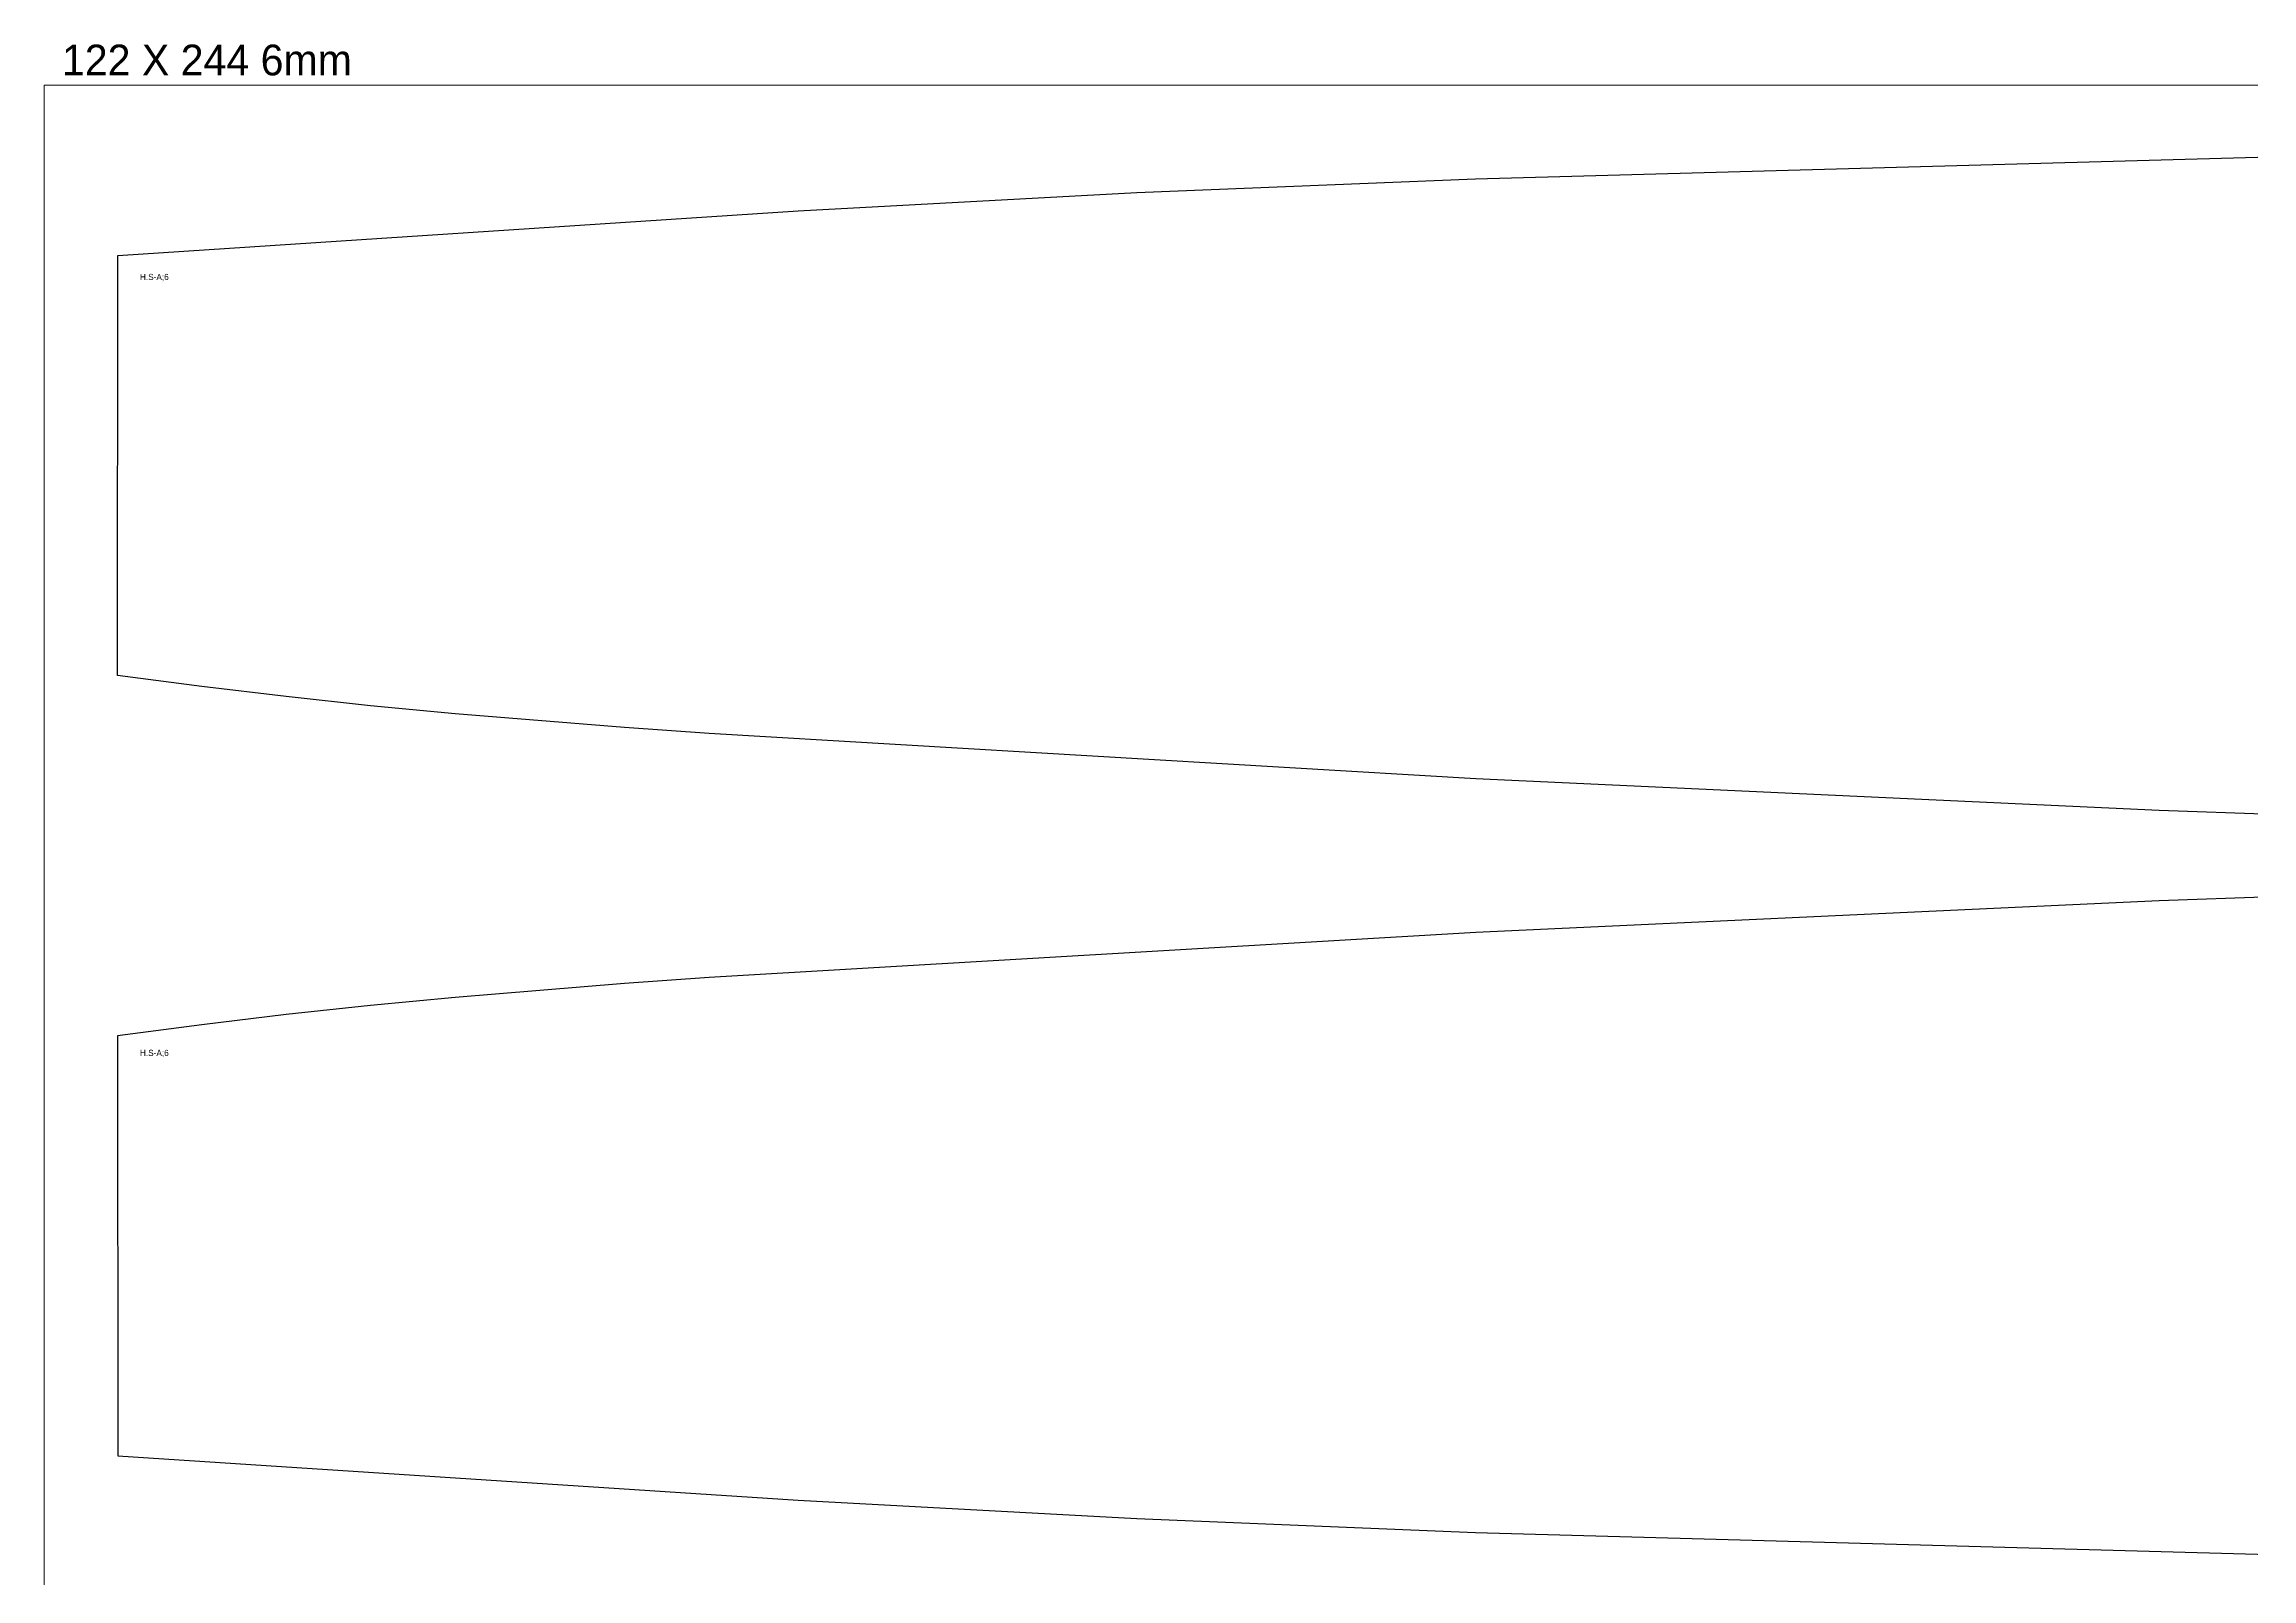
# Model space of a CAD drawing. Header units: millimetres. Extents: x 0 to 7720, y 0 to 5733.
# Drawn here: x 2640 to 4078, y 4733 to 5733 of the extents above; entities that cross this region are included whole.
import ezdxf

# ---------------------------------------------------------------- set-up
doc = ezdxf.new("R2010")
doc.units = ezdxf.units.MM
doc.layers.add('CORTE_6MM', color=1, linetype='Continuous')
doc.layers.add('plate', color=3, linetype='Continuous')

msp = doc.modelspace()

# ---------------------------------------------------------------- linework, layer by layer
at = {"layer": 'CORTE_6MM'}
for points in [[(4440.3, 5221), (4239.3, 5226), (4017.3, 5233.8), (3572.3, 5254.4), (3073, 5283.9), (3017.9, 5287.8), (2907.6, 5296.8), (2852.5, 5302), (2797.5, 5307.9), (2742.6, 5314.5), (2687.8, 5321.7), (2687.9, 5595.2), (3131.1, 5624.2), (3351.5, 5636.1), (3572, 5645.1), (4433.9, 5668.9)], [(4440.3, 5187.7), (4239.3, 5182.7), (4017.3, 5175), (3572.3, 5154.3), (3073, 5124.9), (3017.9, 5121), (2907.6, 5111.9), (2852.5, 5106.7), (2797.5, 5100.9), (2742.6, 5094.2), (2687.8, 5087), (2687.9, 4813.5), (3131.1, 4784.6), (3351.5, 4772.7), (3572, 4763.6), (4433.9, 4739.8)]]:
    msp.add_lwpolyline(points, dxfattribs=at)
at = {"layer": 'plate', "lineweight": 0}
msp.add_lwpolyline([(2640, 5706), (5080, 5706), (5080, 4486), (2640, 4486)], close=True, dxfattribs=at)

# ---------------------------------------------------------------- texts
at = {"lineweight": 0, "attachment_point": 1}
for s, insert, char_height, width in [('122 X 244 6mm', (2651.6, 5732.5), 20, 47402.464), ('H.S-A;6', (2702.4, 5583.2), 4, 9480.493), ('H.S-A;6', (2702.4, 5077.9), 4, 9480.493)]:
    msp.add_mtext(s, dxfattribs=dict(at, insert=insert, char_height=char_height, width=width))

doc.saveas('drawing.dxf')
